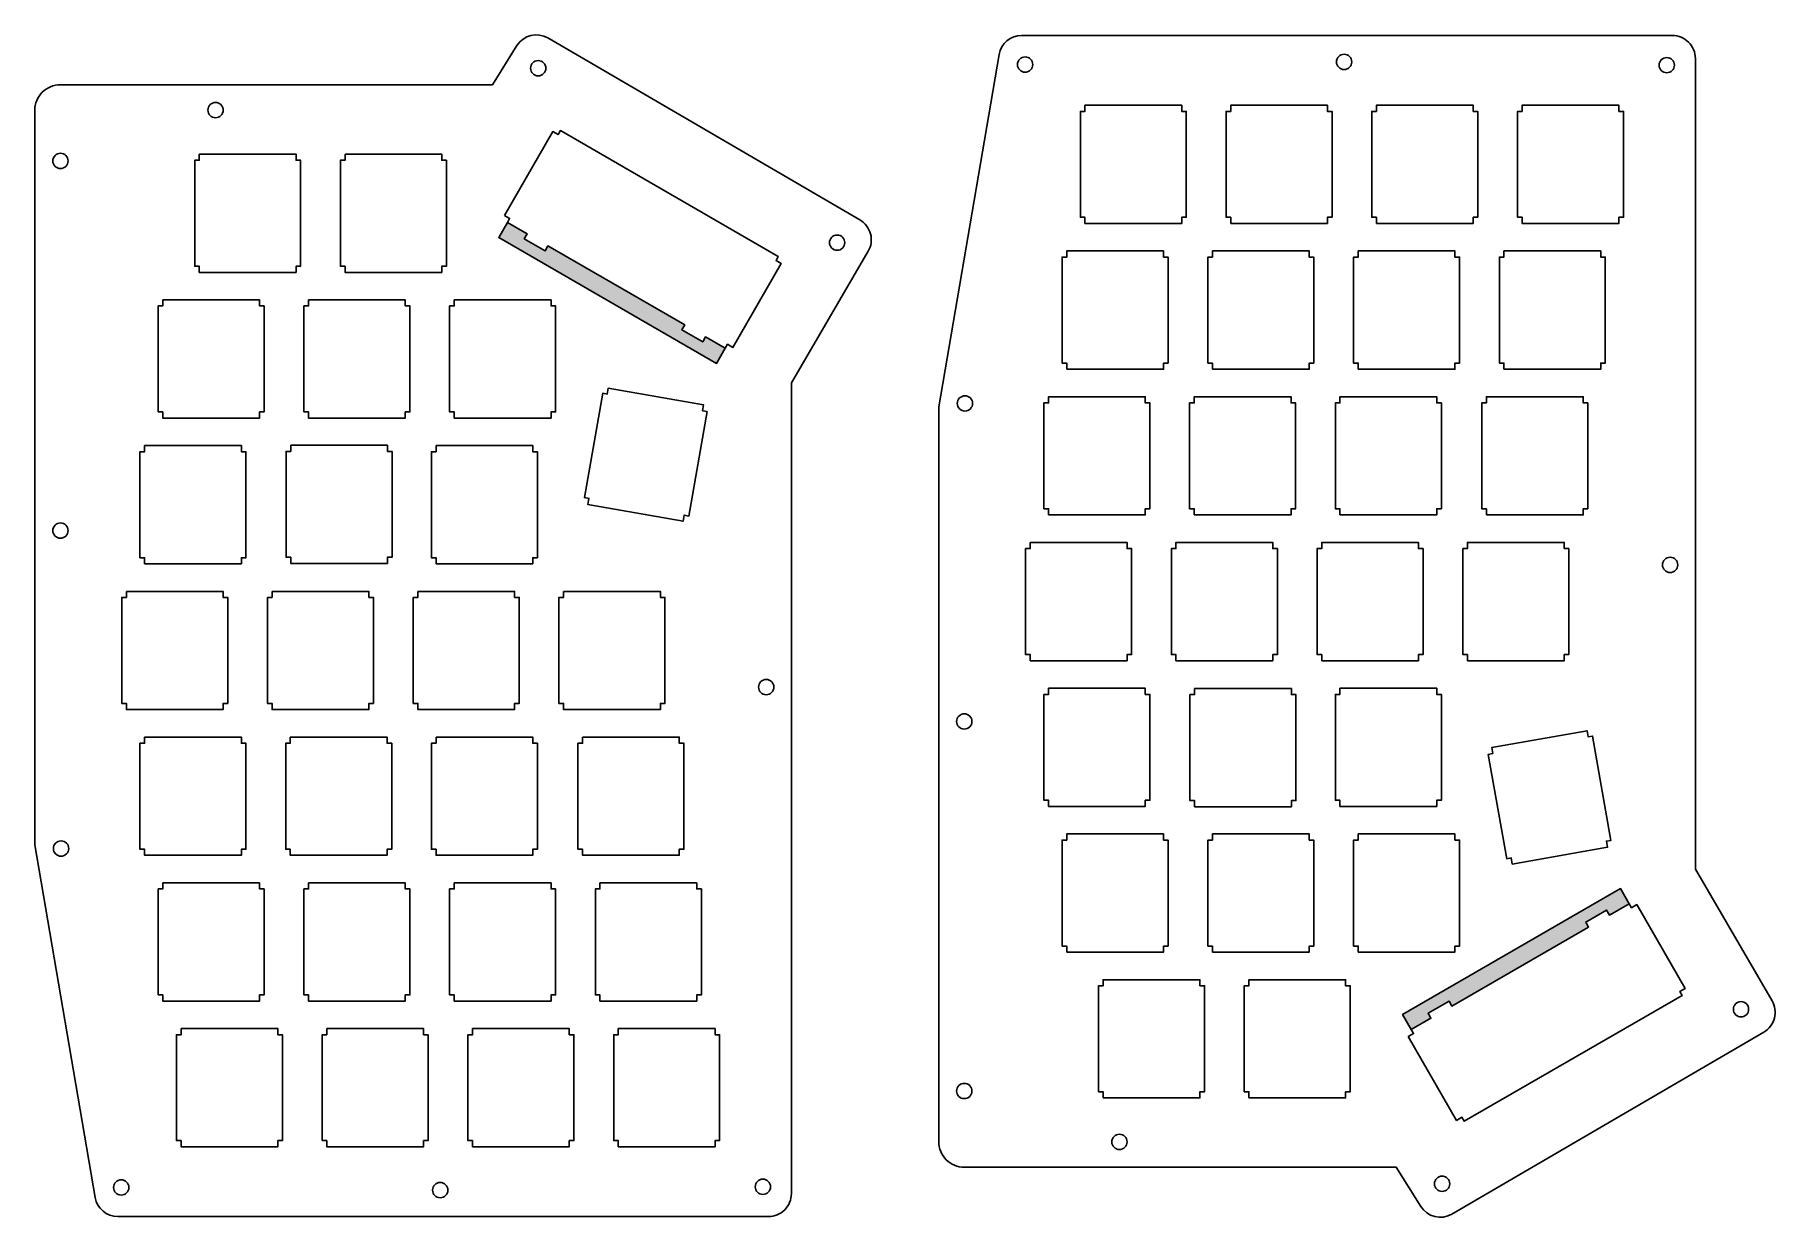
# Model space of a CAD drawing. Extents: x -72 to 155, y 48 to 203.
import ezdxf

# ---------------------------------------------------------------- set-up
doc = ezdxf.new("R2010")
doc.units = 0
doc.header["$MEASUREMENT"] = 0
for name, color, linetype, plot in [('2u+stabs hole', 1, 'Continuous', False), ('keys alps mx 1', 1, 'Continuous', False), ('keys alps mx 2', 5, 'Continuous', False), ('keys alps mx 3', 3, 'Continuous', False), ('keys alps mx 4', 4, 'Continuous', False), ('outside top', 2, 'Continuous', False), ('screwholes bluemicro', 1, 'Continuous', False)]:
    doc.layers.add(name, color=color, linetype=linetype, plot=plot)

msp = doc.modelspace()

# ---------------------------------------------------------------- hatches: boundary and pattern name
at = {"layer": '2u+stabs hole', "linetype": 'Continuous', "true_color": 0x000000, "transparency": 33554687}
h = msp.add_hatch(color=18, dxfattribs=at)
h.dxf.hatch_style = 1
h.paths.add_polyline_path([(-5.41, 175.08), (-5.79, 174.43), (-8.51, 176.01), (-8.14, 176.66), (-10.72, 178.15), (-11.85, 176.17), (16.64, 159.72), (17.77, 161.69), (15.2, 163.18), (14.82, 162.53), (12.09, 164.1), (12.47, 164.75)])
at = {"layer": '2u+stabs hole', "linetype": 'Continuous', "lineweight": 0, "true_color": 0x000000, "transparency": 33554687}
h = msp.add_hatch(color=18, dxfattribs=at)
h.dxf.hatch_style = 1
h.paths.add_polyline_path([(-5.41, 175.08), (-5.79, 174.43), (-8.51, 176.01), (-8.14, 176.66), (-10.72, 178.15), (-11.85, 176.17), (16.64, 159.72), (17.77, 161.69), (15.2, 163.18), (14.82, 162.53), (12.09, 164.1), (12.47, 164.75)])
at = {"layer": '2u+stabs hole', "linetype": 'Continuous', "true_color": 0x000000, "transparency": 33554687}
h = msp.add_hatch(color=18, dxfattribs=at)
h.dxf.hatch_style = 1
h.paths.add_polyline_path([(112.74, 75.7), (112.37, 76.35), (109.64, 74.78), (110.01, 74.13), (107.44, 72.64), (106.3, 74.61), (134.79, 91.06), (135.92, 89.09), (133.35, 87.61), (132.97, 88.26), (130.25, 86.68), (130.62, 86.03)])
at = {"layer": '2u+stabs hole', "linetype": 'Continuous', "lineweight": 0, "true_color": 0x000000, "transparency": 33554687}
h = msp.add_hatch(color=18, dxfattribs=at)
h.dxf.hatch_style = 1
h.paths.add_polyline_path([(112.74, 75.7), (112.37, 76.35), (109.64, 74.78), (110.01, 74.13), (107.44, 72.64), (106.3, 74.61), (134.79, 91.06), (135.92, 89.09), (133.35, 87.61), (132.97, 88.26), (130.25, 86.68), (130.62, 86.03)])

# ---------------------------------------------------------------- linework, layer by layer
at = {"layer": '2u+stabs hole'}
for points in [[(-11.11, 179.07), (-10.42, 178.67), (-10.72, 178.15), (-8.14, 176.66), (-8.51, 176.01), (-5.79, 174.43), (-5.41, 175.08), (12.47, 164.75), (12.09, 164.1), (14.82, 162.53), (15.2, 163.18), (17.77, 161.69), (18.07, 162.21), (18.77, 161.81), (25.09, 172.76), (24.4, 173.16), (24.7, 173.68), (-3.79, 190.14), (-4.09, 189.62), (-4.78, 190.02)], [(107.04, 71.72), (107.74, 72.12), (107.44, 72.64), (110.01, 74.13), (109.64, 74.78), (112.37, 76.35), (112.74, 75.7), (130.62, 86.03), (130.25, 86.68), (132.97, 88.26), (133.35, 87.61), (135.92, 89.09), (136.23, 88.57), (136.92, 88.98), (143.25, 78.02), (142.55, 77.62), (142.85, 77.1), (114.36, 60.65), (114.06, 61.17), (113.37, 60.76)]]:
    msp.add_lwpolyline(points, close=True, dxfattribs=at)
at = {"layer": '2u+stabs hole', "linetype": 'Continuous'}
for points in [[(-10.72, 178.15), (-11.85, 176.17), (16.64, 159.72), (17.77, 161.69)], [(107.44, 72.64), (106.3, 74.61), (134.79, 91.06), (135.92, 89.09)]]:
    msp.add_lwpolyline(points, dxfattribs=at)
at = {"layer": 'keys alps mx 1'}
for points in [[(81.45, 158.96), (81.45, 159.76), (80.85, 159.76), (80.85, 173.61), (81.45, 173.61), (81.45, 174.41), (94.1, 174.41), (94.1, 173.61), (94.7, 173.61), (94.7, 159.76), (94.1, 159.76), (94.1, 158.96)], [(119.55, 158.96), (119.55, 159.76), (118.95, 159.76), (118.95, 173.61), (119.55, 173.61), (119.55, 174.41), (132.2, 174.41), (132.2, 173.61), (132.8, 173.61), (132.8, 159.76), (132.2, 159.76), (132.2, 158.96)], [(-36.71, 168.02), (-36.71, 167.22), (-37.31, 167.22), (-37.31, 153.37), (-36.71, 153.37), (-36.71, 152.57), (-24.06, 152.57), (-24.06, 153.37), (-23.46, 153.37), (-23.46, 167.22), (-24.06, 167.22), (-24.06, 168.02)], [(76.68, 120.86), (76.68, 121.66), (76.08, 121.66), (76.08, 135.51), (76.68, 135.51), (76.68, 136.31), (89.33, 136.31), (89.33, 135.51), (89.93, 135.51), (89.93, 121.66), (89.33, 121.66), (89.33, 120.86)], [(114.78, 120.86), (114.78, 121.66), (114.18, 121.66), (114.18, 135.51), (114.78, 135.51), (114.78, 136.31), (127.43, 136.31), (127.43, 135.51), (128.03, 135.51), (128.03, 121.66), (127.43, 121.66), (127.43, 120.86)], [(-41.47, 129.92), (-41.47, 129.12), (-42.07, 129.12), (-42.07, 115.27), (-41.47, 115.27), (-41.47, 114.47), (-28.82, 114.47), (-28.82, 115.27), (-28.22, 115.27), (-28.22, 129.12), (-28.82, 129.12), (-28.82, 129.92)], [(-3.37, 129.92), (-3.37, 129.12), (-3.97, 129.12), (-3.97, 115.27), (-3.37, 115.27), (-3.37, 114.47), (9.28, 114.47), (9.28, 115.27), (9.88, 115.27), (9.88, 129.12), (9.28, 129.12), (9.28, 129.92)], [(81.45, 82.76), (81.45, 83.56), (80.85, 83.56), (80.85, 97.41), (81.45, 97.41), (81.45, 98.21), (94.1, 98.21), (94.1, 97.41), (94.7, 97.41), (94.7, 83.56), (94.1, 83.56), (94.1, 82.76)], [(-36.71, 91.82), (-36.71, 91.02), (-37.31, 91.02), (-37.31, 77.17), (-36.71, 77.17), (-36.71, 76.37), (-24.06, 76.37), (-24.06, 77.17), (-23.46, 77.17), (-23.46, 91.02), (-24.06, 91.02), (-24.06, 91.82)], [(1.39, 91.82), (1.39, 91.02), (0.79, 91.02), (0.79, 77.17), (1.39, 77.17), (1.39, 76.37), (14.04, 76.37), (14.04, 77.17), (14.64, 77.17), (14.64, 91.02), (14.04, 91.02), (14.04, 91.82)]]:
    msp.add_lwpolyline(points, close=True, dxfattribs=at)
at = {"layer": 'keys alps mx 2'}
for points in [[(83.83, 178.01), (83.83, 178.81), (83.23, 178.81), (83.23, 192.66), (83.83, 192.66), (83.83, 193.46), (96.48, 193.46), (96.48, 192.66), (97.08, 192.66), (97.08, 178.81), (96.48, 178.81), (96.48, 178.01)], [(121.93, 178.01), (121.93, 178.81), (121.33, 178.81), (121.33, 192.66), (121.93, 192.66), (121.93, 193.46), (134.58, 193.46), (134.58, 192.66), (135.18, 192.66), (135.18, 178.81), (134.58, 178.81), (134.58, 178.01)], [(-31.94, 187.07), (-31.94, 186.27), (-32.54, 186.27), (-32.54, 172.42), (-31.94, 172.42), (-31.94, 171.62), (-19.29, 171.62), (-19.29, 172.42), (-18.69, 172.42), (-18.69, 186.27), (-19.29, 186.27), (-19.29, 187.07)], [(2.48, 156.5), (2.34, 155.71), (1.75, 155.82), (-0.65, 142.18), (-0.06, 142.07), (-0.2, 141.29), (12.26, 139.09), (12.4, 139.88), (12.99, 139.77), (15.39, 153.41), (14.8, 153.52), (14.94, 154.3)], [(79.07, 139.91), (79.07, 140.71), (78.47, 140.71), (78.47, 154.56), (79.07, 154.56), (79.07, 155.36), (91.72, 155.36), (91.72, 154.56), (92.32, 154.56), (92.32, 140.71), (91.72, 140.71), (91.72, 139.91)], [(117.26, 139.91), (117.26, 140.71), (116.66, 140.71), (116.66, 154.56), (117.26, 154.56), (117.26, 155.36), (129.91, 155.36), (129.91, 154.56), (130.51, 154.56), (130.51, 140.71), (129.91, 140.71), (129.91, 139.91)], [(-39.04, 149.02), (-39.04, 148.22), (-39.64, 148.22), (-39.64, 134.37), (-39.04, 134.37), (-39.04, 133.57), (-26.39, 133.57), (-26.39, 134.37), (-25.79, 134.37), (-25.79, 148.22), (-26.39, 148.22), (-26.39, 149.02)], [(79.11, 101.77), (79.11, 102.57), (78.51, 102.57), (78.51, 116.42), (79.11, 116.42), (79.11, 117.22), (91.76, 117.22), (91.76, 116.42), (92.36, 116.42), (92.36, 102.57), (91.76, 102.57), (91.76, 101.77)], [(120.64, 94.28), (120.5, 95.07), (119.91, 94.97), (117.5, 108.61), (118.09, 108.71), (117.95, 109.5), (130.41, 111.7), (130.55, 110.91), (131.14, 111.01), (133.54, 97.37), (132.95, 97.27), (133.09, 96.48)], [(-39.09, 110.87), (-39.09, 110.07), (-39.69, 110.07), (-39.69, 96.22), (-39.09, 96.22), (-39.09, 95.42), (-26.44, 95.42), (-26.44, 96.22), (-25.84, 96.22), (-25.84, 110.07), (-26.44, 110.07), (-26.44, 110.87)], [(-0.89, 110.87), (-0.89, 110.07), (-1.49, 110.07), (-1.49, 96.22), (-0.89, 96.22), (-0.89, 95.42), (11.76, 95.42), (11.76, 96.22), (12.36, 96.22), (12.36, 110.07), (11.76, 110.07), (11.76, 110.87)], [(86.21, 63.71), (86.21, 64.51), (85.61, 64.51), (85.61, 78.36), (86.21, 78.36), (86.21, 79.16), (98.86, 79.16), (98.86, 78.36), (99.46, 78.36), (99.46, 64.51), (98.86, 64.51), (98.86, 63.71)], [(-34.32, 72.77), (-34.32, 71.97), (-34.92, 71.97), (-34.92, 58.12), (-34.32, 58.12), (-34.32, 57.32), (-21.67, 57.32), (-21.67, 58.12), (-21.07, 58.12), (-21.07, 71.97), (-21.67, 71.97), (-21.67, 72.77)], [(3.78, 72.77), (3.78, 71.97), (3.18, 71.97), (3.18, 58.12), (3.78, 58.12), (3.78, 57.32), (16.43, 57.32), (16.43, 58.12), (17.03, 58.12), (17.03, 71.97), (16.43, 71.97), (16.43, 72.77)]]:
    msp.add_lwpolyline(points, close=True, dxfattribs=at)
at = {"layer": 'keys alps mx 3'}
for points in [[(64.78, 178.01), (64.78, 178.81), (64.18, 178.81), (64.18, 192.66), (64.78, 192.66), (64.78, 193.46), (77.43, 193.46), (77.43, 192.66), (78.03, 192.66), (78.03, 178.81), (77.43, 178.81), (77.43, 178.01)], [(102.88, 178.01), (102.88, 178.81), (102.28, 178.81), (102.28, 192.66), (102.88, 192.66), (102.88, 193.46), (115.53, 193.46), (115.53, 192.66), (116.13, 192.66), (116.13, 178.81), (115.53, 178.81), (115.53, 178.01)], [(-50.99, 187.07), (-50.99, 186.27), (-51.59, 186.27), (-51.59, 172.42), (-50.99, 172.42), (-50.99, 171.62), (-38.34, 171.62), (-38.34, 172.42), (-37.74, 172.42), (-37.74, 186.27), (-38.34, 186.27), (-38.34, 187.07)], [(60.02, 139.91), (60.02, 140.71), (59.42, 140.71), (59.42, 154.56), (60.02, 154.56), (60.02, 155.36), (72.67, 155.36), (72.67, 154.56), (73.27, 154.56), (73.27, 140.71), (72.67, 140.71), (72.67, 139.91)], [(98.12, 139.91), (98.12, 140.71), (97.52, 140.71), (97.52, 154.56), (98.12, 154.56), (98.12, 155.36), (110.77, 155.36), (110.77, 154.56), (111.37, 154.56), (111.37, 140.71), (110.77, 140.71), (110.77, 139.91)], [(-58.14, 148.97), (-58.14, 148.17), (-58.74, 148.17), (-58.74, 134.32), (-58.14, 134.32), (-58.14, 133.52), (-45.49, 133.52), (-45.49, 134.32), (-44.89, 134.32), (-44.89, 148.17), (-45.49, 148.17), (-45.49, 148.97)], [(-20.04, 148.97), (-20.04, 148.17), (-20.64, 148.17), (-20.64, 134.32), (-20.04, 134.32), (-20.04, 133.52), (-7.39, 133.52), (-7.39, 134.32), (-6.79, 134.32), (-6.79, 148.17), (-7.39, 148.17), (-7.39, 148.97)], [(60.02, 101.81), (60.02, 102.61), (59.42, 102.61), (59.42, 116.46), (60.02, 116.46), (60.02, 117.26), (72.67, 117.26), (72.67, 116.46), (73.27, 116.46), (73.27, 102.61), (72.67, 102.61), (72.67, 101.81)], [(98.12, 101.81), (98.12, 102.61), (97.52, 102.61), (97.52, 116.46), (98.12, 116.46), (98.12, 117.26), (110.77, 117.26), (110.77, 116.46), (111.37, 116.46), (111.37, 102.61), (110.77, 102.61), (110.77, 101.81)], [(-58.14, 110.87), (-58.14, 110.07), (-58.74, 110.07), (-58.74, 96.22), (-58.14, 96.22), (-58.14, 95.42), (-45.49, 95.42), (-45.49, 96.22), (-44.89, 96.22), (-44.89, 110.07), (-45.49, 110.07), (-45.49, 110.87)], [(-20.04, 110.87), (-20.04, 110.07), (-20.64, 110.07), (-20.64, 96.22), (-20.04, 96.22), (-20.04, 95.42), (-7.39, 95.42), (-7.39, 96.22), (-6.79, 96.22), (-6.79, 110.07), (-7.39, 110.07), (-7.39, 110.87)], [(67.16, 63.71), (67.16, 64.51), (66.56, 64.51), (66.56, 78.36), (67.16, 78.36), (67.16, 79.16), (79.81, 79.16), (79.81, 78.36), (80.41, 78.36), (80.41, 64.51), (79.81, 64.51), (79.81, 63.71)], [(-53.37, 72.77), (-53.37, 71.97), (-53.97, 71.97), (-53.97, 58.12), (-53.37, 58.12), (-53.37, 57.32), (-40.72, 57.32), (-40.72, 58.12), (-40.12, 58.12), (-40.12, 71.97), (-40.72, 71.97), (-40.72, 72.77)], [(-15.27, 72.77), (-15.27, 71.97), (-15.87, 71.97), (-15.87, 58.12), (-15.27, 58.12), (-15.27, 57.32), (-2.62, 57.32), (-2.62, 58.12), (-2.02, 58.12), (-2.02, 71.97), (-2.62, 71.97), (-2.62, 72.77)]]:
    msp.add_lwpolyline(points, close=True, dxfattribs=at)
at = {"layer": 'keys alps mx 4'}
for points in [[(62.4, 158.96), (62.4, 159.76), (61.8, 159.76), (61.8, 173.61), (62.4, 173.61), (62.4, 174.41), (75.05, 174.41), (75.05, 173.61), (75.65, 173.61), (75.65, 159.76), (75.05, 159.76), (75.05, 158.96)], [(100.5, 158.96), (100.5, 159.76), (99.9, 159.76), (99.9, 173.61), (100.5, 173.61), (100.5, 174.41), (113.15, 174.41), (113.15, 173.61), (113.75, 173.61), (113.75, 159.76), (113.15, 159.76), (113.15, 158.96)], [(-55.76, 168.02), (-55.76, 167.22), (-56.36, 167.22), (-56.36, 153.37), (-55.76, 153.37), (-55.76, 152.57), (-43.11, 152.57), (-43.11, 153.37), (-42.51, 153.37), (-42.51, 167.22), (-43.11, 167.22), (-43.11, 168.02)], [(-17.66, 168.02), (-17.66, 167.22), (-18.26, 167.22), (-18.26, 153.37), (-17.66, 153.37), (-17.66, 152.57), (-5.01, 152.57), (-5.01, 153.37), (-4.41, 153.37), (-4.41, 167.22), (-5.01, 167.22), (-5.01, 168.02)], [(57.63, 120.86), (57.63, 121.66), (57.03, 121.66), (57.03, 135.51), (57.63, 135.51), (57.63, 136.31), (70.28, 136.31), (70.28, 135.51), (70.88, 135.51), (70.88, 121.66), (70.28, 121.66), (70.28, 120.86)], [(95.73, 120.86), (95.73, 121.66), (95.13, 121.66), (95.13, 135.51), (95.73, 135.51), (95.73, 136.31), (108.38, 136.31), (108.38, 135.51), (108.98, 135.51), (108.98, 121.66), (108.38, 121.66), (108.38, 120.86)], [(-60.52, 129.92), (-60.52, 129.12), (-61.12, 129.12), (-61.12, 115.27), (-60.52, 115.27), (-60.52, 114.47), (-47.87, 114.47), (-47.87, 115.27), (-47.27, 115.27), (-47.27, 129.12), (-47.87, 129.12), (-47.87, 129.92)], [(-22.42, 129.92), (-22.42, 129.12), (-23.02, 129.12), (-23.02, 115.27), (-22.42, 115.27), (-22.42, 114.47), (-9.77, 114.47), (-9.77, 115.27), (-9.17, 115.27), (-9.17, 129.12), (-9.77, 129.12), (-9.77, 129.92)], [(62.4, 82.76), (62.4, 83.56), (61.8, 83.56), (61.8, 97.41), (62.4, 97.41), (62.4, 98.21), (75.05, 98.21), (75.05, 97.41), (75.65, 97.41), (75.65, 83.56), (75.05, 83.56), (75.05, 82.76)], [(100.5, 82.76), (100.5, 83.56), (99.9, 83.56), (99.9, 97.41), (100.5, 97.41), (100.5, 98.21), (113.15, 98.21), (113.15, 97.41), (113.75, 97.41), (113.75, 83.56), (113.15, 83.56), (113.15, 82.76)], [(-55.76, 91.82), (-55.76, 91.02), (-56.36, 91.02), (-56.36, 77.17), (-55.76, 77.17), (-55.76, 76.37), (-43.11, 76.37), (-43.11, 77.17), (-42.51, 77.17), (-42.51, 91.02), (-43.11, 91.02), (-43.11, 91.82)], [(-17.66, 91.82), (-17.66, 91.02), (-18.26, 91.02), (-18.26, 77.17), (-17.66, 77.17), (-17.66, 76.37), (-5.01, 76.37), (-5.01, 77.17), (-4.41, 77.17), (-4.41, 91.02), (-5.01, 91.02), (-5.01, 91.82)]]:
    msp.add_lwpolyline(points, close=True, dxfattribs=at)
at = {"layer": 'outside top', "linetype": 'Continuous'}
for points in [[(-69.14, 196.13, 0.414214), (-72.49, 192.79), (-72.49, 96.77), (-64.59, 50.7, 0.365317), (-61.63, 48.2), (23.41, 48.2, 0.414214), (26.41, 51.2), (26.41, 157.17), (36.45, 174.37, 0.414238), (35.37, 178.47), (-5.42, 202.26, 0.405288), (-9.47, 201.26), (-12.67, 196.13)], [(49.01, 54.65, -0.414214), (45.67, 57.99), (45.67, 154.02), (53.56, 200.09, -0.365317), (56.52, 202.58), (141.57, 202.58, -0.414214), (144.57, 199.58), (144.57, 93.61), (154.6, 76.41, -0.414238), (153.52, 72.31), (112.74, 48.52, -0.405288), (108.68, 49.53), (105.48, 54.65)]]:
    msp.add_lwpolyline(points, format="xyb", close=True, dxfattribs=at)
at = {"layer": 'screwholes bluemicro', "linetype": 'Continuous'}
for centre in [(-6.69, 198.3), (56.96, 198.78), (98.66, 199.13), (140.83, 198.7), (-48.86, 192.83), (-69.14, 186.18), (32.39, 175.5), (49.1, 154.49), (-69.14, 137.86), (141.27, 133.38), (23.12, 117.41), (49.01, 112.92), (-69.06, 96.3), (150.54, 75.29), (49.01, 64.61), (69.29, 57.96), (-61.19, 52), (-19.5, 51.65), (22.68, 52.09), (111.47, 52.48)]:
    msp.add_circle(centre, 1, dxfattribs=at)

doc.saveas('drawing.dxf')
